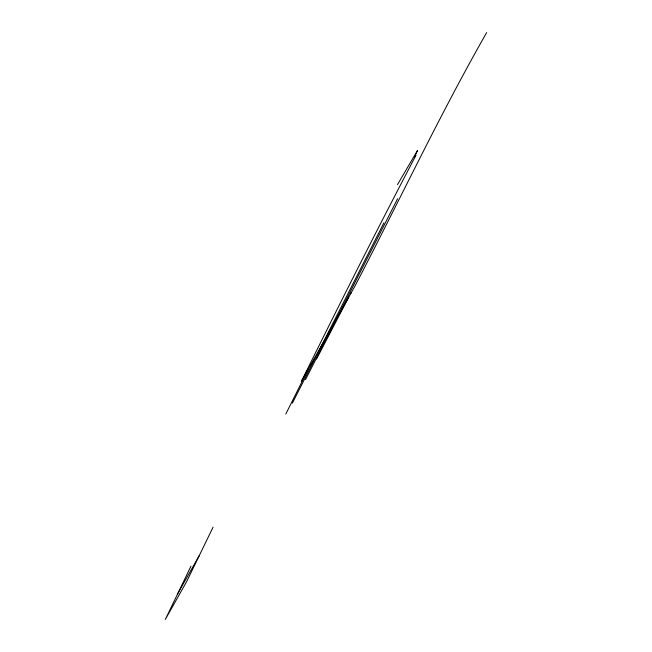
<?xml version="1.0" encoding="UTF-8"?>
<svg xmlns="http://www.w3.org/2000/svg" width="652" height="652" viewBox="0 0 652 652"><rect width="100%" height="100%" fill="white"/><g stroke="black" fill="none" stroke-linecap="round" stroke-linejoin="round"><path stroke-width="0.98" d="M190.938 566.213L165.347 619.4L186.513 581.845L213.065 527.191M285.796 414.061L308.388 368.91M306.228 372.748L306.644 371.925M292.357 403.172L383.889 222.862M305.535 379.611L397.606 198.738M350.629 293.767L351.061 292.927M348.747 297.125L316.546 359.04M486.653 32.6C439.375 115.453 398.877 201.81 354.81 286.334L301.542 381.078C338.812 305.389 376.758 230.066 415.927 155.347L414.558 156.928L417.508 150.457L397.508 184.597M177.637 593.85L199.284 555.561"/></g></svg>
